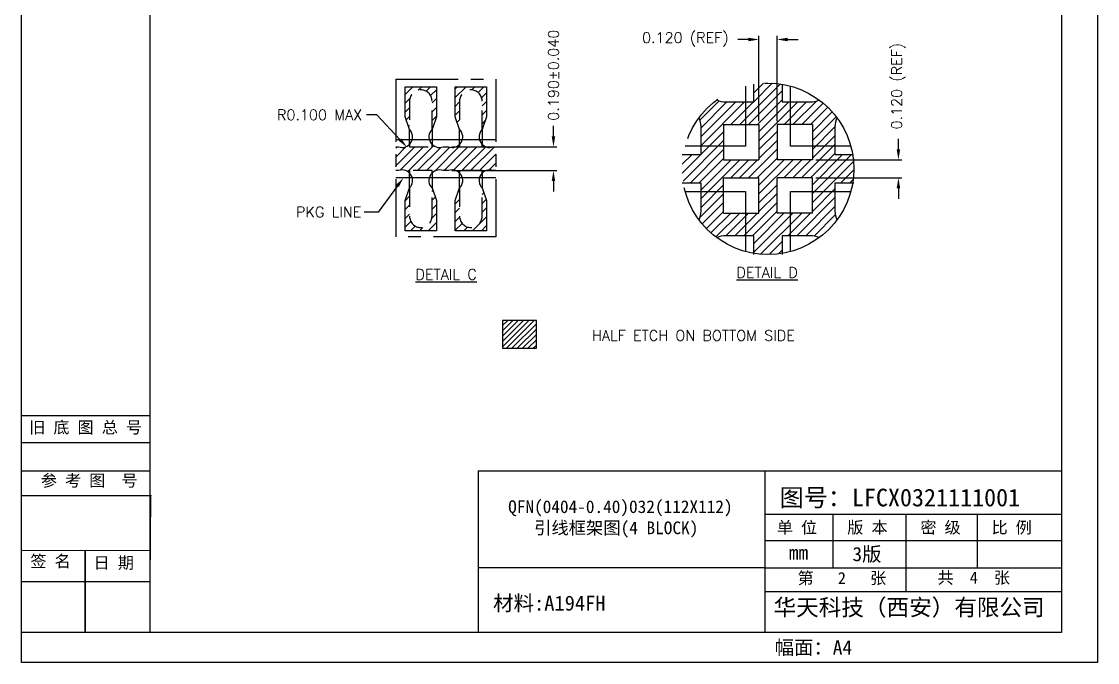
# Model space of a CAD drawing. Extents: x -140 to 1972, y -487 to -95.
# Drawn here: x 1882.97 to 1904.44, y -284.55 to -271.75 of the extents above; entities that cross this region are included whole.
import ezdxf
from ezdxf.enums import TextEntityAlignment as Align

# ---------------------------------------------------------------- set-up
doc = ezdxf.new("R2010")
doc.units = 0
doc.header["$LTSCALE"] = 5
doc.header["$MEASUREMENT"] = 0
doc.linetypes.add('CENTER', pattern=[2, 1.25, -0.25, 0.25, -0.25])
doc.linetypes.add('HIDDEN', pattern=[0.375, 0.25, -0.125])
for name, color, linetype in [('1', 7, 'CONTINUOUS'), ('1D', 4, 'CONTINUOUS'), ('2D', 4, 'CONTINUOUS'), ('3D', 4, 'CONTINUOUS'), ('TEMPLATE', 7, 'CONTINUOUS')]:
    doc.layers.add(name, color=color, linetype=linetype)
doc.styles.add('SIMPLEX', font='SIMPLEX')
doc.styles.get("Standard").update_dxf_attribs({"font": 'romans.shx', "bigfont": 'bigfont.shx'})
doc.styles.add('宋体', font='')
doc.styles.get('宋体').set_extended_font_data('SimSun')

msp = doc.modelspace()

# ---------------------------------------------------------------- hatches: boundary and pattern name
at = {"layer": '2D'}
h = msp.add_hatch(dxfattribs=at)
h.set_pattern_fill('ANSI31', color=256, style=0)
h.set_pattern_definition([(45, (1586.270625536288, -293.1526901548784), (-0.08838834764831843, 0.08838834764831845), [])])
edge = h.paths.add_edge_path()
edge.add_arc((1897.864801041093, -274.6881324206027), 1.712970066459548, 36.6134480908572, 53.38655190918502)
edge.add_arc((1898.70763329336, -272.9331324206025), 0.4200000000003854, 270, 295.1967674864365, ccw=False)
edge.add_line((1898.70763329336, -273.3531324206029), (1898.149801041095, -273.3531324206029))
edge.add_line((1898.149801041095, -273.3531324206029), (1898.149801041094, -272.9990375598605))
edge.add_arc((1897.864801041093, -274.6881324206027), 1.712970066459548, 80.42272345711129, 99.57727654297358)
edge.add_line((1897.57980104109, -272.9990375598609), (1897.57980104109, -273.3531324206031))
edge.add_line((1897.57980104109, -273.3531324206031), (1897.021968788825, -273.3531324206031))
edge.add_arc((1897.021968788825, -272.9331324206027), 0.4200000000004785, 244.8032325136733, 270, ccw=False)
edge.add_arc((1897.864801041093, -274.6881324206027), 1.712970066459548, 126.6134480908536, 143.3865519092356)
edge.add_arc((1896.109801041092, -273.8453001683355), 0.419999999999618, 0, 25.19676748626449, ccw=False)
edge.add_line((1896.529801041092, -273.8453001683355), (1896.529801041092, -274.4031324206002))
edge.add_line((1896.529801041092, -274.4031324206002), (1896.175706180351, -274.4031324206002))
edge.add_arc((1897.864801041093, -274.6881324206027), 1.712970066459548, 170.4227234570688, 189.5772765429425)
edge.add_line((1896.175706180351, -274.9731324206055), (1896.529801041092, -274.9731324206055))
edge.add_line((1896.529801041092, -274.9731324206055), (1896.529801041092, -275.5309646728703))
edge.add_arc((1896.109801041092, -275.5309646728711), 0.4199999999996947, -25.196767486180022, 1.1607426131376997e-10, ccw=False)
edge.add_arc((1897.864801041093, -274.6881324206027), 1.712970066459548, 216.613448090788, 233.3865519091665)
edge.add_arc((1897.021968788825, -276.4431324206033), 0.4200000000003854, 90, 115.1967674862403, ccw=False)
edge.add_line((1897.021968788825, -276.0231324206028), (1897.57980104109, -276.0231324206028))
edge.add_line((1897.57980104109, -276.0231324206028), (1897.57980104109, -276.3772272813445))
edge.add_arc((1897.864801041093, -274.6881324206027), 1.712970066459548, 260.4227234570341, 279.5772765429273)
edge.add_line((1898.149801041096, -276.3772272813447), (1898.149801041095, -276.0231324206027))
edge.add_line((1898.149801041095, -276.0231324206027), (1898.70763329336, -276.0231324206027))
edge.add_arc((1898.70763329336, -276.443132420603), 0.4200000000004785, 64.8032325135726, 90, ccw=False)
edge.add_arc((1897.864801041093, -274.6881324206027), 1.712970066459548, 306.6134480908144, 323.3865519091557)
edge.add_arc((1899.619801041092, -275.5309646728711), 0.419999999999618, 179.9999999998833, 205.196767486316, ccw=False)
edge.add_line((1899.199801041093, -275.5309646728703), (1899.199801041093, -274.9731324206055))
edge.add_line((1899.199801041093, -274.9731324206055), (1899.553895901835, -274.9731324206055))
edge.add_arc((1897.864801041093, -274.6881324206027), 1.712970066459548, 350.4227234570575, 369.5772765429313)
edge.add_line((1899.553895901835, -274.4031324206002), (1899.199801041092, -274.4031324206002))
edge.add_line((1899.199801041092, -274.4031324206002), (1899.199801041092, -273.8453001683355))
edge.add_arc((1899.619801041092, -273.8453001683351), 0.4200000000002923, 154.8032325225398, 180.0000000000575, ccw=False)
h.paths.add_polyline_path([(1898.749801041093, -273.8031324206028), (1898.044801041093, -273.8031324206028), (1898.044801041093, -274.5081324206039), (1898.749801041093, -274.5081324206039)], flags=16)
h.paths.add_polyline_path([(1898.749801041092, -275.5731324206034), (1898.749801041092, -274.868132420603), (1898.044801041092, -274.868132420603), (1898.044801041092, -275.5731324206034)], flags=16)
h.paths.add_polyline_path([(1896.979801041092, -273.8031324206021), (1896.979801041092, -274.5081324206025), (1897.684801041093, -274.5081324206025), (1897.684801041093, -273.8031324206021)], flags=16)
h.paths.add_polyline_path([(1896.979801041092, -275.5731324206027), (1897.684801041092, -275.5731324206027), (1897.684801041092, -274.8681324206017), (1896.979801041092, -274.8681324206017)], flags=16)
h = msp.add_hatch(dxfattribs=at)
h.set_pattern_fill('ANSI31', color=256, scale=0.6, style=0)
h.set_pattern_definition([(45, (1922.062036312996, -273.6745822007218), (-0.05303300858899106, 0.05303300858899106), [])])
h.paths.add_polyline_path([(1893.241280620598, -277.7178822142662), (1892.568801934409, -277.7178822142662), (1892.568801934409, -278.2710845857813), (1893.241280620598, -278.2710845857813)])
at = {"layer": '3D'}
h = msp.add_hatch(dxfattribs=at)
h.set_pattern_fill('ANSI31', color=256, style=0)
h.set_pattern_definition([(45, (1524.985189010398, -168.2599814655779), (-0.08838834764831843, 0.08838834764831845), [])])
edge = h.paths.add_edge_path()
edge.add_line((1890.433496250933, -274.2482854928166), (1890.433496250933, -274.7232854928205))
edge.add_line((1890.433496250933, -274.7232854928203), (1890.487195513073, -274.7232854928203))
edge.add_arc((1890.560898712816, -274.9208424031256), 0.2108575217100069, 45.284149129791615, 110.45919991418239, ccw=False)
edge.add_line((1890.709256234527, -274.7710060249868), (1890.709256234526, -274.7232854928205))
edge.add_line((1890.709256234526, -274.7232854928205), (1891.159256234527, -274.7232854928207))
edge.add_line((1891.159256234527, -274.7232854928207), (1891.159256234527, -274.7710060249868))
edge.add_arc((1891.307613756237, -274.9208424031254), 0.2108575217098544, 69.54080008576148, 134.7158508702379, ccw=False)
edge.add_line((1891.38131695598, -274.7232854928205), (1891.487195513074, -274.7232854928203))
edge.add_arc((1891.560898712817, -274.9208424031256), 0.2108575217100069, 45.28414913017099, 110.45919991418239, ccw=False)
edge.add_line((1891.709256234527, -274.7710060249868), (1891.709256234526, -274.7232854928205))
edge.add_line((1891.709256234526, -274.7232854928205), (1892.159256234527, -274.7232854928207))
edge.add_line((1892.159256234527, -274.7232854928207), (1892.159256234527, -274.7710060249868))
edge.add_arc((1892.307613756237, -274.9208424031254), 0.2108575217098544, 69.54080008576148, 134.7158508700481, ccw=False)
edge.add_line((1892.38131695598, -274.7232854928205), (1892.435016218121, -274.7232854928203))
edge.add_line((1892.435016218121, -274.7232854928203), (1892.435016218121, -274.2482854928166))
edge.add_line((1892.435016218121, -274.2482854928166), (1892.381316955979, -274.2482854928167))
edge.add_arc((1892.307613756235, -274.0507285825116), 0.2108575217098049, 225.2841491299537, 290.4591999143712, ccw=False)
edge.add_line((1892.159256234526, -274.2005649606502), (1892.159256234526, -274.2482854928166))
edge.add_line((1892.159256234526, -274.2482854928166), (1891.709256234525, -274.2482854928163))
edge.add_line((1891.709256234525, -274.2482854928163), (1891.709256234526, -274.2005649606502))
edge.add_arc((1891.560898712816, -274.0507285825116), 0.2108575217100531, 249.54080008561732, 314.71585087012375, ccw=False)
edge.add_line((1891.487195513072, -274.2482854928166), (1891.381316955979, -274.2482854928167))
edge.add_arc((1891.307613756236, -274.0507285825115), 0.2108575217099058, 225.2841491299813, 290.45919991420556, ccw=False)
edge.add_line((1891.159256234526, -274.2005649606502), (1891.159256234527, -274.2482854928166))
edge.add_line((1891.159256234527, -274.2482854928166), (1890.709256234525, -274.2482854928163))
edge.add_line((1890.709256234525, -274.2482854928163), (1890.709256234526, -274.2005649606502))
edge.add_arc((1890.560898712816, -274.0507285825116), 0.2108575217098544, 249.54080008576238, 314.7158508700463, ccw=False)
edge.add_line((1890.487195513073, -274.2482854928166), (1890.433496250933, -274.2482854928166))
edge = h.paths.add_edge_path()
edge.add_line((1890.709256234526, -273.3357854928188), (1890.709256234526, -273.9008922043731))
edge.add_line((1890.709256234526, -273.9008922043731), (1890.621756234525, -273.6482854928186))
edge.add_line((1890.621756234525, -273.6482854928186), (1890.621756234525, -273.0482854928188))
edge.add_line((1890.621756234525, -273.0482854928188), (1891.246756234526, -273.0482854928188))
edge.add_line((1891.246756234526, -273.0482854928188), (1891.246756234526, -273.6482854928179))
edge.add_line((1891.246756234526, -273.6482854928179), (1891.159256234523, -273.9008922043752))
edge.add_line((1891.159256234526, -273.9008922043731), (1891.159256234526, -273.3357854928188))
edge.add_arc((1890.934256234526, -273.3357854928188), 0.2249999999997954, 0, 180)
edge = h.paths.add_edge_path()
edge.add_line((1891.709256234526, -273.3357854928188), (1891.709256234526, -273.9008922043731))
edge.add_line((1891.709256234525, -273.9008922043731), (1891.621756234525, -273.6482854928186))
edge.add_line((1891.621756234525, -273.6482854928186), (1891.621756234525, -273.0482854928188))
edge.add_line((1891.621756234525, -273.0482854928188), (1892.246756234526, -273.0482854928188))
edge.add_line((1892.246756234526, -273.0482854928188), (1892.246756234526, -273.6482854928179))
edge.add_line((1892.246756234526, -273.6482854928179), (1892.159256234526, -273.9008922043725))
edge.add_line((1892.159256234526, -273.9008922043731), (1892.159256234526, -273.3357854928188))
edge.add_arc((1891.934256234526, -273.3357854928188), 0.2249999999997954, 0, 180)
edge = h.paths.add_edge_path()
edge.add_line((1892.159256234527, -275.6357854928181), (1892.159256234527, -275.070678781264))
edge.add_line((1892.159256234527, -275.070678781264), (1892.246756234528, -275.3232854928185))
edge.add_line((1892.246756234528, -275.3232854928185), (1892.246756234527, -275.9232854928183))
edge.add_line((1892.246756234527, -275.9232854928183), (1891.621756234527, -275.9232854928183))
edge.add_line((1891.621756234527, -275.9232854928183), (1891.621756234526, -275.323285492819))
edge.add_line((1891.621756234526, -275.323285492819), (1891.709256234527, -275.0706787812645))
edge.add_line((1891.709256234527, -275.070678781264), (1891.709256234527, -275.6357854928181))
edge.add_arc((1891.934256234527, -275.6357854928181), 0.2250000000003638, 180, 360)
edge = h.paths.add_edge_path()
edge.add_line((1891.159256234527, -275.6357854928181), (1891.159256234527, -275.070678781264))
edge.add_line((1891.159256234527, -275.070678781264), (1891.246756234528, -275.3232854928185))
edge.add_line((1891.246756234528, -275.3232854928185), (1891.246756234527, -275.9232854928183))
edge.add_line((1891.246756234527, -275.9232854928183), (1890.621756234527, -275.9232854928183))
edge.add_line((1890.621756234527, -275.9232854928183), (1890.621756234526, -275.323285492819))
edge.add_line((1890.621756234526, -275.323285492819), (1890.709256234526, -275.0706787812645))
edge.add_line((1890.709256234526, -275.070678781264), (1890.709256234526, -275.6357854928181))
edge.add_arc((1890.934256234527, -275.6357854928181), 0.2250000000003638, 180, 360)

# ---------------------------------------------------------------- linework, layer by layer
at = {"layer": '1'}
for p, q in [((1897.57980104109, -273.3531324206031, -0.02909804606840035), (1897.57980104109, -272.9990375598609, -0.02909804606840035)), ((1898.149801041094, -272.9990375598605, -0.02909804606840035), (1898.149801041095, -273.3531324206029, -0.02909804606840035)), ((1897.021968788825, -273.3531324206031, -0.02909804606840035), (1897.57980104109, -273.3531324206031, -0.02909804606840035)), ((1898.149801041095, -273.3531324206029, -0.02909804606840035), (1898.70763329336, -273.3531324206029, -0.02909804606840035)), ((1896.979801041092, -273.8031324206021, -0.02909804606840035), (1897.684801041093, -273.8031324206021, -0.0290980460682659)), ((1896.979801041092, -273.8031324206021, -0.02909804606840035), (1896.979801041092, -274.5081324206025, -0.02909804606838563)), ((1897.684801041093, -273.8031324206021, -0.02909804606828592), (1897.684801041093, -274.5081324206025, -0.02909804606851377)), ((1898.044801041093, -273.8031324206028, -0.02909804606838563), (1898.044801041093, -274.5081324206039, -0.02909804606838205)), ((1898.749801041093, -273.8031324206028, -0.02909804606840035), (1898.044801041093, -273.8031324206028, -0.02909804606838563)), ((1898.749801041093, -273.8031324206028, -0.02909804606840035), (1898.749801041093, -274.5081324206039, -0.0290980460682659)), ((1890.709256234526, -274.2005649606503, -0.02909804606839544), (1890.709256234526, -273.9008922043731, -0.02909804606839544)), ((1891.159256234525, -273.9008922043728, -0.02909804606840754), (1891.159256234526, -274.2005649606503, -0.02909804606839544)), ((1891.709256234525, -274.2005649606503, -0.02909804606839544), (1891.709256234525, -273.9008922043731, -0.02909804606839544)), ((1892.159256234526, -273.9008922043728, -0.02909804606840754), (1892.159256234526, -274.2005649606503, -0.02909804606839544)), ((1896.529801041092, -274.4031324206002, -0.02909804606840035), (1896.529801041092, -273.8453001683355, -0.02909804606840035)), ((1899.199801041092, -273.8453001683355, -0.02909804606840035), (1899.199801041092, -274.4031324206002, -0.02909804606840035)), ((1896.151273906836, -274.4031324206002, -0.02909804606840035), (1896.529801041092, -274.4031324206002, -0.02909804606840035)), ((1899.199801041092, -274.4031324206002, -0.02909804606840035), (1899.553895901835, -274.4031324206002, -0.02909804606840035)), ((1896.979801041092, -274.5081324206025, -0.02909804606838563), (1897.684801041093, -274.5081324206025, -0.02909804606838205)), ((1898.749801041093, -274.5081324206039, -0.02909804606828592), (1898.044801041093, -274.5081324206039, -0.02909804606851377)), ((1890.709256234526, -275.0706787812646, -0.02909804606840754), (1890.709256234526, -274.7710060249871, -0.02909804606839544)), ((1891.159256234526, -274.7710060249871, -0.02909804606839544), (1891.159256234526, -275.0706787812643, -0.02909804606839544)), ((1891.709256234526, -275.0706787812646, -0.02909804606840754), (1891.709256234526, -274.7710060249871, -0.02909804606839544)), ((1892.159256234526, -274.7710060249871, -0.02909804606839544), (1892.159256234526, -275.0706787812643, -0.02909804606839544)), ((1896.979801041092, -274.8681324206017, -0.02909804606828592), (1897.684801041092, -274.8681324206017, -0.02909804606851377)), ((1896.979801041092, -275.5731324206027, -0.02909804606840035), (1896.979801041092, -274.8681324206017, -0.0290980460682659)), ((1897.684801041092, -275.5731324206027, -0.02909804606838563), (1897.684801041092, -274.8681324206017, -0.02909804606838205)), ((1898.044801041092, -275.5731324206034, -0.02909804606828592), (1898.044801041092, -274.868132420603, -0.02909804606851377)), ((1898.749801041092, -274.868132420603, -0.02909804606838563), (1898.044801041092, -274.868132420603, -0.02909804606838205)), ((1898.749801041092, -275.5731324206034, -0.02909804606840035), (1898.749801041092, -274.868132420603, -0.02909804606838563)), ((1896.529801041092, -274.9731324206055, -0.02909804606840035), (1896.151273906836, -274.9731324206055, -0.02909804606840035)), ((1896.529801041092, -275.5309646728703, -0.02909804606840035), (1896.529801041092, -274.9731324206055, -0.02909804606840035)), ((1899.578328175348, -274.9731324206055, -0.02909804606840035), (1899.199801041093, -274.9731324206055, -0.02909804606840035)), ((1899.199801041093, -274.9731324206055, -0.02909804606840035), (1899.199801041093, -275.5309646728703, -0.02909804606840035)), ((1896.979801041092, -275.5731324206027, -0.02909804606840035), (1897.684801041092, -275.5731324206027, -0.02909804606838563)), ((1898.749801041092, -275.5731324206034, -0.02909804606840035), (1898.044801041092, -275.5731324206034, -0.0290980460682659)), ((1897.57980104109, -276.0231324206028, -0.02909804606840035), (1897.021968788825, -276.0231324206028, -0.02909804606840035)), ((1897.57980104109, -276.4016595548584, -0.02909804606840035), (1897.57980104109, -276.0231324206028, -0.02909804606840035)), ((1898.70763329336, -276.0231324206027, -0.02909804606840035), (1898.149801041095, -276.0231324206027, -0.02909804606840035)), ((1898.149801041095, -276.0231324206027, -0.02909804606840035), (1898.149801041095, -276.4016595548582, -0.02909804606840035))]:
    msp.add_line(p, q, dxfattribs=at)
at = {"layer": '1', "elevation": -0.02909804606839544}
for points in [[(1890.433496250932, -274.2482854928166), (1890.487195513073, -274.2482854928166, 0.8079315187691397), (1890.709256234526, -273.9008922043731), (1890.621756234525, -273.6482854928186), (1890.621756234525, -273.0482854928188), (1891.246756234525, -273.0482854928188), (1891.246756234526, -273.648285492818), (1891.159256234526, -273.9008922043726, 0.807931518769343), (1891.381316955979, -274.2482854928168), (1891.487195513072, -274.2482854928166, 0.8079315187691397), (1891.709256234525, -273.9008922043731), (1891.621756234524, -273.6482854928186), (1891.621756234525, -273.0482854928188), (1892.246756234526, -273.0482854928188), (1892.246756234526, -273.648285492818), (1892.159256234526, -273.9008922043726, 0.807931518769343), (1892.381316955979, -274.2482854928168), (1892.43501621812, -274.2482854928166)], [(1892.43501621812, -274.7232854928208), (1892.381316955979, -274.7232854928208, 0.8079315187691397), (1892.159256234526, -275.0706787812643), (1892.246756234527, -275.3232854928188), (1892.246756234526, -275.9232854928186), (1891.621756234526, -275.9232854928186), (1891.621756234525, -275.3232854928194), (1891.709256234526, -275.0706787812648, 0.807931518769343), (1891.487195513073, -274.7232854928206), (1891.381316955979, -274.7232854928208, 0.8079315187691397), (1891.159256234526, -275.0706787812643), (1891.246756234527, -275.3232854928188), (1891.246756234526, -275.9232854928186), (1890.621756234526, -275.9232854928186), (1890.621756234525, -275.3232854928194), (1890.709256234526, -275.0706787812648, 0.807931518769343), (1890.487195513073, -274.7232854928206), (1890.433496250932, -274.7232854928208)]]:
    msp.add_lwpolyline(points, format="xyb", dxfattribs=at)
at = {"layer": '1'}
for centre, radius, start, end in [((1897.021968788825, -272.9331324206027, -0.02909804606840035), 0.4200000000004785, 244.8032325136747, 270), ((1898.70763329336, -272.9331324206025, -0.02909804606840035), 0.4200000000003854, 270, 295.1967674864366), ((1896.109801041092, -273.8453001683355, -0.02909804606840035), 0.419999999999618, 0, 25.19676748626417), ((1899.619801041092, -273.8453001683351, -0.02909804606840035), 0.4200000000002923, 154.8032325225403, 180.0000000000576), ((1896.109801041092, -275.5309646728711, -0.02909804606840035), 0.4199999999996947, 334.8032325138202, 1.162301902794028e-10), ((1899.619801041092, -275.5309646728711, -0.02909804606840035), 0.419999999999618, 179.9999999998834, 205.196767486316), ((1897.021968788825, -276.4431324206033, -0.02909804606840035), 0.4200000000003854, 90, 115.1967674862389), ((1898.70763329336, -276.443132420603, -0.02909804606840035), 0.4200000000004785, 64.80323251357389, 90)]:
    msp.add_arc(centre, radius, start, end, dxfattribs=at)
at = {"layer": '1D', "color": 2, "linetype": 'CENTER', "ltscale": 0.8}
for p, q in [((1897.414801041092, -273.0353267911999, -0.02909804606840035), (1897.414801041092, -274.2381324206028, -0.02909804606840035)), ((1898.314801041093, -274.2381324206028, -0.02909804606840035), (1898.314801041093, -273.0353267911996, -0.02909804606840035)), ((1892.43501621812, -274.1107854928185, -0.02909804606839544), (1890.433496250932, -274.1107854928185, -0.02909804606839544)), ((1897.414801041092, -274.2381324206028, -0.02909804606840035), (1896.21199541169, -274.2381324206028, -0.02909804606840035)), ((1899.517606670496, -274.2381324206028, -0.02909804606840035), (1898.314801041093, -274.2381324206028, -0.02909804606840035)), ((1890.433496250932, -274.8607854928186, -0.02909804606839544), (1892.43501621812, -274.8607854928186, -0.02909804606839544)), ((1896.21199541169, -275.1381324206028, -0.02909804606840035), (1897.414801041092, -275.1381324206028, -0.02909804606840035)), ((1897.414801041092, -275.1381324206028, -0.02909804606840035), (1897.414801041092, -276.3409380500055, -0.02909804606840035)), ((1898.314801041093, -276.3409380500058, -0.02909804606840035), (1898.314801041093, -275.1381324206028, -0.02909804606840035)), ((1898.314801041093, -275.1381324206028, -0.02909804606840035), (1899.517606670496, -275.1381324206028, -0.02909804606840035))]:
    msp.add_line(p, q, dxfattribs=at)
at = {"layer": '1D', "linetype": 'HIDDEN', "ltscale": 0.3, "elevation": -0.02909804606839544}
for points in [[(1891.159256234526, -273.9008922043731), (1891.159256234526, -273.335785492819, 0.9999999999999999), (1890.709256234526, -273.335785492819), (1890.709256234526, -273.9008922043731)], [(1892.159256234526, -273.9008922043731), (1892.159256234526, -273.335785492819, 0.9999999999999999), (1891.709256234526, -273.335785492819), (1891.709256234526, -273.9008922043731)], [(1890.709256234526, -275.0706787812643), (1890.709256234526, -275.6357854928185, 0.9999999999999999), (1891.159256234526, -275.6357854928185), (1891.159256234526, -275.0706787812643)], [(1891.709256234526, -275.0706787812643), (1891.709256234526, -275.6357854928185, 0.9999999999999999), (1892.159256234526, -275.6357854928185), (1892.159256234526, -275.0706787812643)]]:
    msp.add_lwpolyline(points, format="xyb", dxfattribs=at)
for points in [[(1890.709256234526, -274.2005649606503), (1890.709256234525, -274.2482854928164), (1891.159256234527, -274.2482854928166), (1891.159256234526, -274.2005649606503)], [(1891.709256234526, -274.2005649606503), (1891.709256234525, -274.2482854928164), (1892.159256234526, -274.2482854928166), (1892.159256234526, -274.2005649606503)], [(1891.159256234526, -274.7710060249871), (1891.159256234527, -274.723285492821), (1890.709256234526, -274.7232854928208), (1890.709256234526, -274.7710060249871)], [(1892.159256234526, -274.7710060249871), (1892.159256234527, -274.723285492821), (1891.709256234525, -274.7232854928208), (1891.709256234526, -274.7710060249871)]]:
    msp.add_lwpolyline(points, dxfattribs=at)
at = {"layer": '1D', "color": 2, "linetype": 'CENTER', "ltscale": 0.8}
msp.add_circle((1897.864801041093, -274.6881324206027, -0.02909804606838205), 1.712970066459548, dxfattribs=at)
at = {"layer": '2D'}
for p, q in [((1897.684801041093, -273.7331324206028, -0.02909804606837089), (1897.684801041093, -272.0353229519361, -0.02909804606837089)), ((1898.044801041093, -273.7331324206028, -0.02909804606837089), (1898.044801041093, -272.0353229519361, -0.02909804606837089)), ((1897.474801041093, -272.105322951936, -0.02909804606837089), (1897.264801041093, -272.105322951936, -0.02909804606837089)), ((1898.254801041093, -272.105322951936, -0.02909804606837089), (1898.464801041093, -272.105322951936, -0.02909804606837089)), ((1890.059612309773, -273.6097154069322, -0.02909804606839543), (1889.851342281941, -273.6097154069322, -0.02909804606839543)), ((1890.517608125978, -274.1036930630671, -0.02909804606839543), (1890.059612309773, -273.6097154069322, -0.02909804606839543)), ((1900.46840019103, -274.2981324206039, -0.02909804606837089), (1900.46840019103, -274.0881324206039, -0.02909804606837089)), ((1898.819801041093, -274.5081324206039, -0.02909804606837089), (1900.538400191029, -274.5081324206039, -0.02909804606837089)), ((1898.819801041092, -274.868132420603, -0.02909804606837089), (1900.538400191029, -274.868132420603, -0.02909804606837089)), ((1890.468151626286, -275.030182900711, -0.02909804606839543), (1890.086989800908, -275.5504089547444, -0.02909804606839543)), ((1900.46840019103, -275.078132420603, -0.02909804606837089), (1900.46840019103, -275.2881324206031, -0.02909804606837089)), ((1890.086989800908, -275.5504089547444, -0.02909804606839543), (1889.801119212828, -275.5504089547444, -0.02909804606839543))]:
    msp.add_line(p, q, dxfattribs=at)
at = {"layer": '2D', "color": 2, "linetype": 'CENTER', "ltscale": 0.2}
for p, q in [((1890.433496250932, -272.897674199928, -0.02909804606839544), (1892.43501621812, -272.897674199928, -0.02909804606839544)), ((1890.433496250932, -272.897674199928, -0.02909804606839544), (1890.433496250932, -276.0487946250192, -0.02909804606839544)), ((1892.43501621812, -272.897674199928, -0.02909804606839544), (1892.43501621812, -276.0487946250193, -0.02909804606839544)), ((1892.43501621812, -276.0487946250193, -0.02909804606839544), (1890.433496250932, -276.0487946250192, -0.02909804606839544))]:
    msp.add_line(p, q, dxfattribs=at)
at = {"layer": '2D', "color": 7}
for p, q in [((1892.568801934409, -277.7178822142662, 0.04960499649299756), (1892.568801934409, -278.2710845857813, 0.04960499649299756)), ((1893.241280620598, -277.7178822142662, 0.04960499649299756), (1892.568801934409, -277.7178822142662, 0.04960499649299756)), ((1893.241280620598, -278.2710845857813, 0.04960499649299756), (1893.241280620598, -277.7178822142662, 0.04960499649299756)), ((1892.568801934409, -278.2710845857813, 0.04960499649299756), (1893.241280620598, -278.2710845857813, 0.04960499649299756)), ((1885.531717891978, -279.6194725166409, -0.02909804606836659), (1882.965159079259, -279.6194725166409, -0.02909804606836659)), ((1885.531717891978, -280.1569250185889, -0.02909804606836659), (1882.965159079259, -280.1569250185889, -0.02909804606836659)), ((1892.077322910585, -280.7214766247779, -0.02909804606836659), (1903.726317145927, -280.7214766247779, -0.02909804606836659)), ((1897.804341807726, -280.7214766247779, -0.02909804606836659), (1897.804341807726, -283.9445469692316, -0.02909804606836659)), ((1885.545009498909, -281.2036681884908, -0.02909804606836659), (1885.545009498909, -281.2196272778518, -0.02909804606836659)), ((1897.804341807726, -281.5839898560864, -0.02909804606836659), (1903.726317145927, -281.5839898560864, -0.02909804606836659)), ((1899.15925150894, -281.5948529391376, -0.02909804606836659), (1899.15925150894, -282.6549897810526, -0.02909804606836659)), ((1900.617641346731, -281.5948529391376, -0.02909804606836659), (1900.617641346731, -283.1265963833986, -0.02909804606836659)), ((1902.038150837684, -281.5948529391376, -0.02909804606836659), (1902.038150837684, -282.6549897810526, -0.02909804606836659)), ((1897.804341807726, -282.1109605253161, -0.02909804606836659), (1903.726317145927, -282.1109605253161, -0.02909804606836659)), ((1882.965159079259, -282.3056455002116, -0.02909804606836659), (1885.531717891978, -282.3067350263809, -0.02909804606836659)), ((1884.234518315467, -282.3056455002116, -0.02909804606836659), (1884.234518315467, -283.9334760428338, -0.02909804606836659)), ((1884.234518315467, -283.9334760428338, -0.02909804606836659), (1884.234518315467, -282.3216046507833, -0.02909804606836659)), ((1897.804341807726, -282.6549897810526, -0.02909804606836659), (1903.726317145927, -282.6549897810526, -0.02909804606836659)), ((1897.804341807726, -283.1265963833986, -0.02909804606836659), (1903.726317145927, -283.1265963833986, -0.02909804606836659)), ((1885.530034434443, -283.9462735401489, -0.02909804606836659), (1882.972465622709, -283.9462735401489, -0.02909804606836659))]:
    msp.add_line(p, q, dxfattribs=at)
at = {"layer": '2D', "color": 0}
for p, q in [((1882.965159079259, -284.5455396594186, -0.02909804606836659), (1882.965159079259, -280.7183105340398, -0.02909804606836659)), ((1882.965159079259, -280.7183105340398, -0.02909804606836659), (1885.531717891978, -280.7183105340398, -0.02909804606836659)), ((1892.077322910585, -280.7214766247779, -0.02909804606836659), (1892.077322910585, -283.9445469692316, -0.02909804606836659)), ((1885.545009498909, -281.2196272778518, -0.02909804606836659), (1882.965159079259, -281.2196272778518, -0.02909804606836659)), ((1885.531717891978, -282.9285232388588, -0.02909804606836659), (1885.545009498909, -281.2196272778518, -0.02909804606836659)), ((1897.804341807726, -282.6549897810526, -0.02909804606836659), (1892.077322910585, -282.6549897810526, -0.02909804606836659)), ((1882.965159079259, -284.5455396594186, -0.02909804606836659), (1882.965159079259, -282.9285232388588, -0.02909804606836659)), ((1882.965159079259, -282.9285232388588, -0.02909804606836659), (1885.531717891978, -282.9285232388588, -0.02909804606836659))]:
    msp.add_line(p, q, dxfattribs=at)
at = {"layer": '2D', "color": 7, "elevation": -0.02909804606836659}
for points in [[(1882.965159079259, -254.7230270437843), (1904.441315689757, -254.7230270437843), (1904.441315689757, -284.5455396594186), (1882.965159079259, -284.5455396594186)], [(1885.531717891978, -255.3276468133844), (1903.726317145927, -255.3276468133843), (1903.726317145927, -283.9445469692316), (1885.531717891978, -283.9445469692316)]]:
    msp.add_lwpolyline(points, close=True, dxfattribs=at)
at = {"layer": '2D'}
for points in [[(1897.474801041093, -272.070322951936, -0.02909804606837089), (1897.474801041093, -272.1403229519361, -0.02909804606837089), (1897.684801041093, -272.105322951936, -0.02909804606837089)], [(1898.254801041093, -272.070322951936, -0.02909804606837089), (1898.254801041093, -272.1403229519361, -0.02909804606837089), (1898.044801041093, -272.105322951936, -0.02909804606837089)], [(1890.543273967071, -274.0798967482056, -0.02909804606839543), (1890.660386015148, -274.2576881096248, -0.02909804606839543), (1890.491942284885, -274.1274893779287, -0.02909804606839543)], [(1900.433400191029, -274.2981324206039, -0.02909804606837089), (1900.50340019103, -274.2981324206039, -0.02909804606837089), (1900.46840019103, -274.5081324206039, -0.02909804606837089)], [(1890.43991872497, -275.0094970774662, -0.02909804606839543), (1890.592266565754, -274.8607854928186, -0.02909804606839543), (1890.496384527601, -275.0508687239558, -0.02909804606839543)], [(1900.433400191029, -275.078132420603, -0.02909804606837089), (1900.50340019103, -275.078132420603, -0.02909804606837089), (1900.46840019103, -274.868132420603, -0.02909804606837089)]]:
    msp.add_solid(points, dxfattribs=at)
at = {"layer": '3D'}
for p, q in [((1893.582475170793, -274.0382854928163, -0.02909804606839685), (1893.582475170793, -273.8282854928162, -0.02909804606839685)), ((1891.557195513048, -274.2482854928163, -0.02909804606839685), (1893.652475170793, -274.2482854928163, -0.02909804606839685)), ((1891.557195513073, -274.7232854928206, -0.02909804606839685), (1893.652475170793, -274.7232854928206, -0.02909804606839685)), ((1893.582475170793, -274.9332854928206, -0.02909804606839685), (1893.582475170793, -275.1432854928206, -0.02909804606839685))]:
    msp.add_line(p, q, dxfattribs=at)
for points in [[(1893.547475170793, -274.0382854928163, -0.02909804606839685), (1893.617475170793, -274.0382854928163, -0.02909804606839685), (1893.582475170793, -274.2482854928163, -0.02909804606839685)], [(1893.547475170793, -274.9332854928206, -0.02909804606839685), (1893.617475170793, -274.9332854928206, -0.02909804606839685), (1893.582475170793, -274.7232854928206, -0.02909804606839685)]]:
    msp.add_solid(points, dxfattribs=at)

# ---------------------------------------------------------------- texts
at = {"layer": '2D'}
msp.add_text('HALF ETCH ON BOTTOM SIDE', height=0.21, dxfattribs=at).set_placement((1898.401323030316, -278.0153762606352, 0.04960499649299756), align=Align.MIDDLE_RIGHT)
at = {"layer": '2D', "color": 7, "style": '宋体'}
for s, height, p in [('图号：LFCX0321111001', 0.3525268914494594, (1898.09707444428, -281.4279398633828, -0.01852329614532084)), ('单 位', 0.2361795975000269, (1898.04178407768, -281.9670767662187, -0.02909804606836659)), ('版 本', 0.2361795975000269, (1899.447423965721, -281.9670767662187, -0.02909804606836659)), ('密 级', 0.2361795975000269, (1900.905813803512, -281.9670767662187, -0.02909804606836659)), ('比 例', 0.2361795975000269, (1902.326323294465, -281.9670767662187, -0.02909804606836659)), ('mm', 0.2834155170000321, (1898.280409635432, -282.490556341221, -0.02909804606836659)), ('3版', 0.2834155170000321, (1899.55048580776, -282.5224473742851, -0.02909804606836659)), ('幅面：A4', 0.2834155170000321, (1897.998455908905, -284.3880791868938, -0.02909804606836659))]:
    msp.add_text(s, height=height, dxfattribs=at).set_placement(p)
at = {"layer": '2D', "insert": (1896.214801041093, -272.105322951936, -0.02909804606837089), "char_height": 0.21, "attachment_point": 5, "style": 'SIMPLEX'}
msp.add_mtext('0.120 (REF)', dxfattribs=at)
at = {"layer": '2D', "insert": (1900.46840019103, -273.0381324206036, -0.02909804606837089), "char_height": 0.21, "attachment_point": 5, "rotation": 90, "style": 'SIMPLEX'}
msp.add_mtext('0.120 (REF)', dxfattribs=at)
at = {"layer": '2D', "char_height": 0.21, "attachment_point": 5}
for s, insert in [('R0.100 MAX', (1888.913694803156, -273.6097154069322, -0.02909804606839543)), ('PKG LINE', (1889.09589697685, -275.5504089547444, -0.02909804606839543)), ('{\\LDETAIL C}', (1891.440348290109, -276.7963099513444, 0.04960499649299756)), ('{\\LDETAIL D}', (1897.847788681327, -276.7595521023984, 0.04960499649299756))]:
    msp.add_mtext(s, dxfattribs=dict(at, insert=insert))
at = {"layer": '2D', "color": 7, "char_height": 0.2361795975000268, "attachment_point": 1}
for s, insert in [('{\\fSimSun|b0|i0|c134|p2;旧 底 图 总 号}', (1883.118379516529, -279.732761621602, -0.02909804606836659)), ('{\\fSimSun|b0|i0|c134|p2;参 考 图  号}', (1883.350616706551, -280.7939828457633, -0.02909804606836659)), ('{\\fSimSun|b0|i0|c134|p2; 签 名}', (1882.98149935054, -282.4042543078624, -0.02909804606836659)), ('{\\fSimSun|b0|i0|c134|p2; 日 期}', (1884.244045804658, -282.4361725477951, -0.02909804606836659)), ('{\\fSimSun|b0|i0|c134|p2;第   \\fSimSun|b0|i0|c0|p2;2\\fSimSun|b0|i0|c134|p2;   张}', (1898.45527706036, -282.7415081810395, -0.02909804606836659)), ('{\\fSimSun|b0|i0|c134|p2;共  4  张}', (1901.248510056195, -282.7334681367645, -0.02909804606836659))]:
    msp.add_mtext(s, dxfattribs=dict(at, insert=insert))
at = {"layer": '2D', "color": 7, "insert": (1892.678769279968, -281.3078196096772, -0.01852329614532085), "char_height": 0.2532724170980875, "width": 8.710460544698392, "attachment_point": 1}
msp.add_mtext('{\\fSimSun|b0|i0|c134|p2;QFN(0\\fSimSun|b0|i0|c0|p2;4\\fSimSun|b0|i0|c134|p2;0\\fSimSun|b0|i0|c0|p2;4\\fSimSun|b0|i0|c134|p2;-0.\\fSimSun|b0|i0|c0|p2;4\\fSimSun|b0|i0|c134|p2;0)0\\fSimSun|b0|i0|c0|p2;32\\fSimSun|b0|i0|c134|p2;(\\fSimSun|b0|i0|c0|p2;112\\fSimSun|b0|i0|c134|p2;X1\\fSimSun|b0|i0|c0|p2;12\\fSimSun|b0|i0|c134|p2;)\\P   引线框架图(4 BLOCK)}', dxfattribs=at)
at = {"layer": '2D', "color": 7, "insert": (1892.377232078729, -283.2098456277809, -0.01852329614532084), "char_height": 0.2997693185341288, "attachment_point": 1, "style": '宋体'}
msp.add_mtext('材料:A194FH', dxfattribs=at)
at = {"layer": '3D', "insert": (1893.582475170793, -272.8182854928161, -0.02909804606839685), "char_height": 0.21, "attachment_point": 5, "rotation": 90, "style": 'SIMPLEX'}
msp.add_mtext('0.190±0.040', dxfattribs=at)
at = {"layer": 'TEMPLATE', "insert": (1897.97508561398, -283.278499251747, -0.02909804606836659), "char_height": 0.3306514366005023, "attachment_point": 1}
msp.add_mtext('{\\fSimHei|b0|i0|c134|p2;华天科技（西安）有限公司}', dxfattribs=at)

doc.saveas('drawing.dxf')
